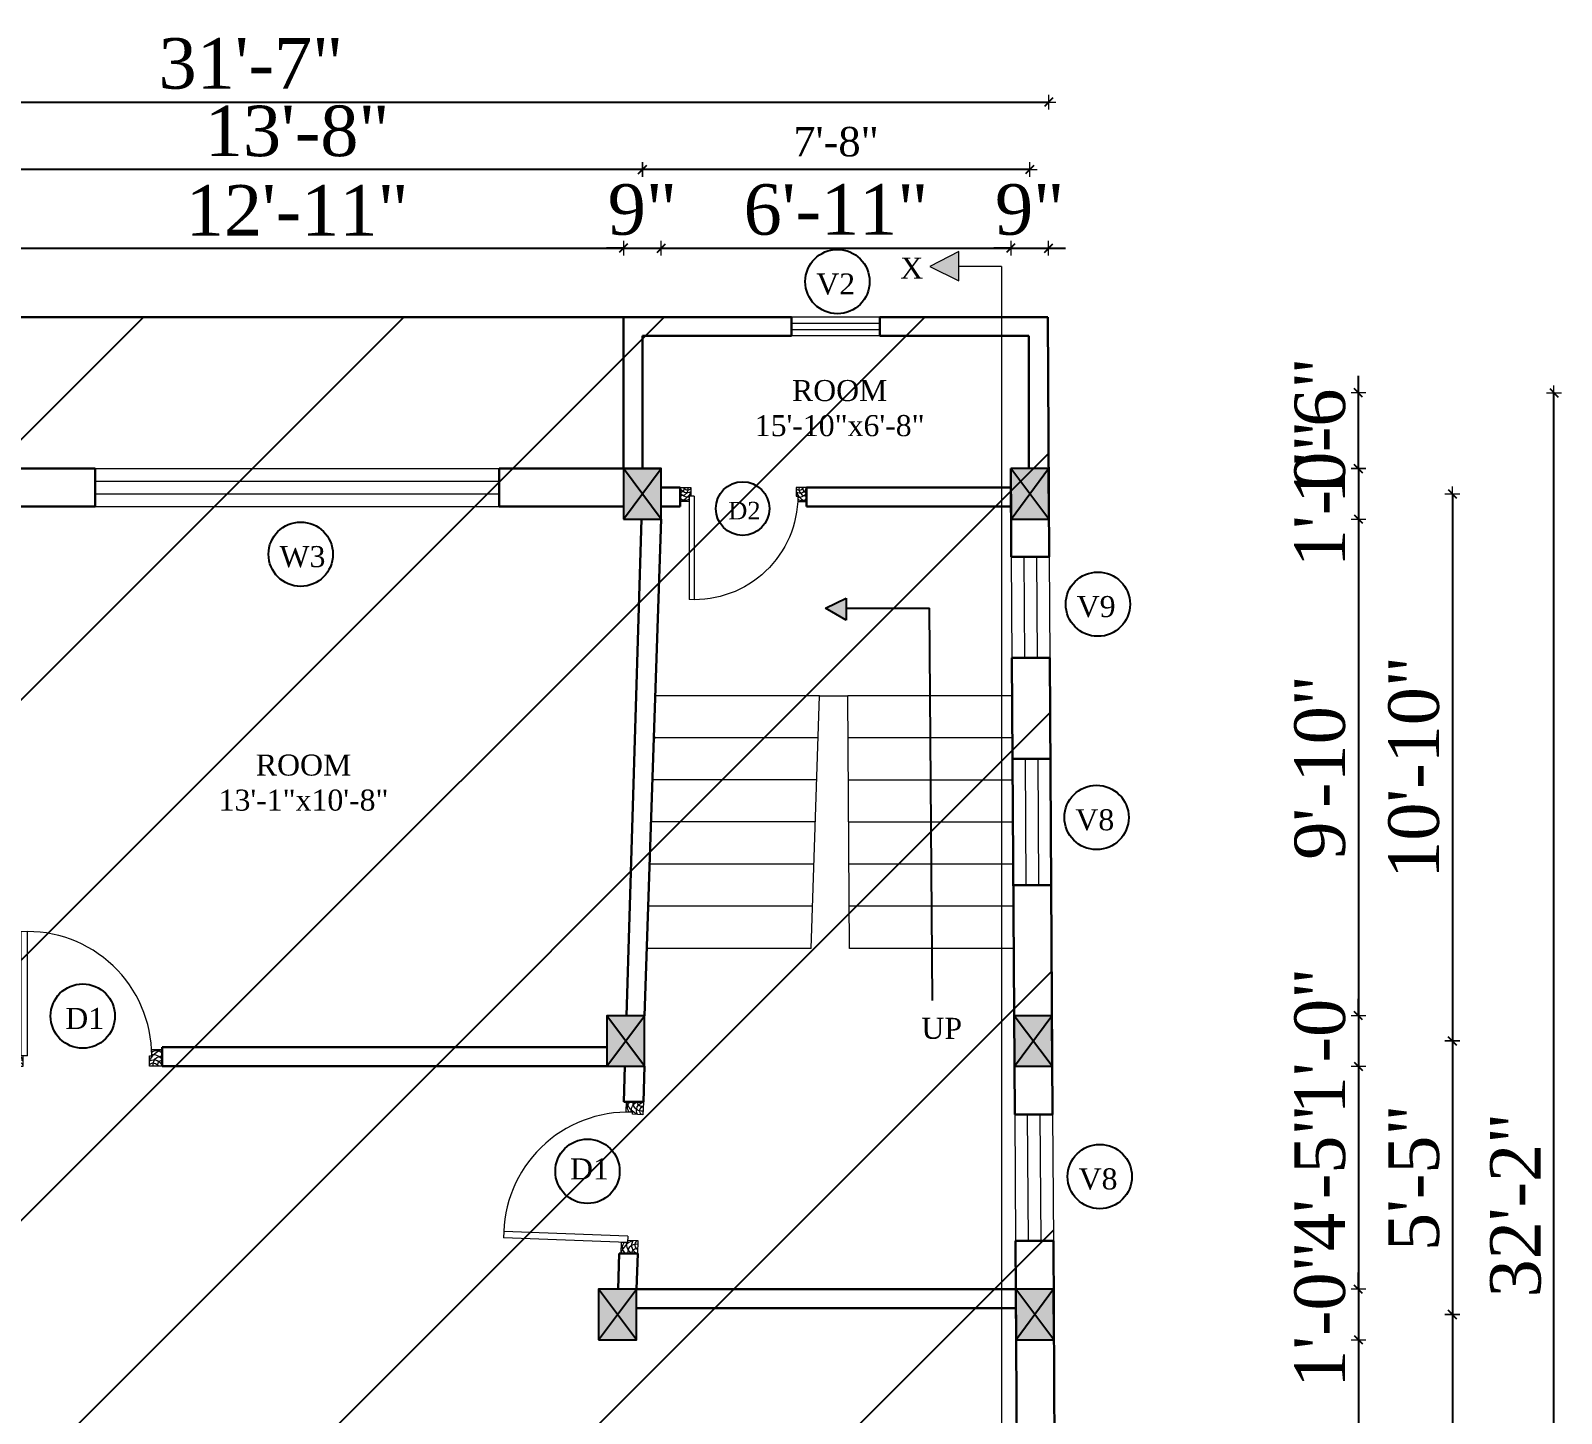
# Model space of a CAD drawing. Header units: inches. Extents: x 2 to 197762, y -33236 to 9.
# Drawn here: x 35454.8 to 35818.4, y -14624.1 to -14295.5 of the extents above; entities that cross this region are included whole.
import ezdxf

# ---------------------------------------------------------------- set-up
doc = ezdxf.new("R2010")
doc.units = ezdxf.units.IN
doc.header["$LTSCALE"] = 5
doc.header["$MEASUREMENT"] = 0
for name, color, linetype, lineweight in [('A-WALL', 7, 'Continuous', 9), ('Dimension', 7, 'Continuous', 18), ('DOOR', 62, 'Continuous', 0), ('Dw', 2, 'Continuous', 18), ('tefriş', 30, 'Continuous', 9)]:
    doc.layers.add(name, color=color, linetype=linetype, lineweight=lineweight)
doc.layers.add('dim line', color=7, linetype='Continuous', lineweight=15, true_color=0xfab2b2)
doc.layers.add('TEXT', color=6, linetype='Continuous')
doc.layers.add('WALL', color=7, linetype='Continuous')
doc.styles.add('ordinary', font='times.ttf')
doc.dimstyles.new('Copy of 96', dxfattribs={"dimtxt": 7, "dimasz": 4, "dimexe": 0.5, "dimexo": 0.5, "dimgap": 3, "dimtad": 1, "dimdec": 1, "dimzin": 11, "dimdsep": 46, "dimlunit": 4, "dimtxsty": 'ordinary', "dimblk": 'OBLIQUE', "dimcen": 0.09, "dimse1": 1, "dimse2": 1, "dimclrt": 6, "dimazin": 0, "dimtfac": 1, "dimtdec": 1, "dimtix": 1, "dimtmove": 2, "dimatfit": 3, "dimldrblk": 'leader', "dimfxl": 0.5, "dimfxlon": 1, "dimtolj": 1, "dimtzin": 0, "dimarcsym": 0})

# ---------------------------------------------------------------- blocks, each defined once
blk = doc.blocks.new('C1a')
at = {"color": 1, "ltscale": 5}
for p, q in [((18657.75, 4625.76), (18648.75, 4625.76)), ((18648.75, 4625.76), (18648.82, 4613.76)), ((18657.82, 4613.76), (18657.75, 4625.76)), ((18648.82, 4613.76), (18657.82, 4613.76))]:
    blk.add_line(p, q, dxfattribs=at)
blk = doc.blocks.new('A$C27B36B59')
at = {"layer": 'DOOR'}
for p, q in [((0, 4), (0, 0)), ((2.5, 4), (0, 4)), ((2.5, 2.5), (2.5, 4)), ((0, 0), (3, 0)), ((3, 2.5), (2.5, 2.5)), ((3, 0), (3, 2.5))]:
    blk.add_line(p, q, dxfattribs=at)
for centre, radius, start, end in [((-1.4, -0.54), 4.75, 22.1411, 72.838), ((1.34, 2.09), 1.64, 45.138, 144.8948), ((2.21, 0.3), 2.49, 83.3149, 152.658), ((0.13, 0.37), 2.05, 349.4875, 93.6805), ((1.96, -0.47), 2.01, 58.7447, 166.495), ((-0.06, 0.32), 1.13, 343.542, 86.947), ((2.08, -0.4), 1.17, 38.2816, 160.1519)]:
    blk.add_arc(centre, radius, start, end, dxfattribs=at)
blk = doc.blocks.new('D2')
at = {"layer": 'DOOR'}
for p, q in [((74473.95, 24047.59), (74473.95, 24018.09)), ((74473.95, 24047.59), (74475.45, 24047.59)), ((74475.45, 24047.59), (74475.45, 24018.13))]:
    blk.add_line(p, q, dxfattribs=at)
blk.add_arc((74473.95, 24047.59), 29.5, 180, 272.9146, dxfattribs=at)
at = {"layer": 'DOOR', "xscale": -1, "rotation": 180}
blk.add_blockref('A$C27B36B59', (74441.95, 24050.09), dxfattribs=at)
at = {"layer": 'DOOR', "rotation": 180}
blk.add_blockref('A$C27B36B59', (74477.95, 24050.09), dxfattribs=at)
blk = doc.blocks.new('x-x')
at = {"ltscale": 5}
for points in [[(11364.03, -701.52), (11364.03, -694.51), (11357.15, -698.09)], [(11364.03, -1135.52), (11364.03, -1128.51), (11357.15, -1132.09)]]:
    blk.add_hatch(color=256, dxfattribs=at).paths.add_polyline_path(points)
for p, q in [((11364.03, -694.51), (11357.15, -698.09)), ((11364.03, -701.52), (11364.03, -694.51)), ((11357.15, -698.09), (11364.03, -701.52)), ((11374.13, -698.09), (11364.03, -698.09)), ((11374.13, -698.09), (11374.13, -1132.09)), ((11364.03, -1128.51), (11357.15, -1132.09)), ((11364.03, -1135.52), (11364.03, -1128.51)), ((11357.15, -1132.09), (11364.03, -1135.52)), ((11374.13, -1132.09), (11364.03, -1132.09))]:
    blk.add_line(p, q, dxfattribs=at)
at = {"layer": 'A-WALL', "color": 1, "ltscale": 5}
blk.add_line((11374.13, -1120.09), (11374.13, -1132.09), dxfattribs=at)
at = {"layer": 'TEXT', "style": 'ordinary'}
for p in [(11350.08, -700.97), (11350.08, -1134.1)]:
    blk.add_text('X', height=5, dxfattribs=at).set_placement(p)
blk = doc.blocks.new('oblique')
at = {"color": 0, "lineweight": -2}
blk.add_line((0.25, 0.25), (-0.25, -0.25), dxfattribs=at)
at = {"layer": 'dim line', "lineweight": 9}
for p, q in [((-0.4375, 0), (0.4375, 0)), ((0, 0.4375), (0, -0.4375))]:
    blk.add_line(p, q, dxfattribs=at)
blk = doc.blocks.new('*D384')
at = {"layer": 'A-WALL', "color": 0, "lineweight": -2, "ltscale": 50, "transparency": 16777216}
blk.add_line((35440.63, -14347.22), (35595.63, -14347.22), dxfattribs=at)
at = {"layer": 'Defpoints', "color": 0, "ltscale": 50, "transparency": 16777216}
for p in [(35595.63, -14347.22), (35440.63, -14399.59), (35595.63, -14399.59)]:
    blk.add_point(p, dxfattribs=at)
at = {"layer": 'A-WALL', "color": 0, "lineweight": -2, "ltscale": 50, "transparency": 16777216, "xscale": 4, "yscale": 4, "zscale": 4, "rotation": 180}
blk.add_blockref('oblique', (35440.63, -14347.22), dxfattribs=at)
at = {"layer": 'A-WALL', "color": 0, "lineweight": -2, "ltscale": 50, "transparency": 16777216, "xscale": 4, "yscale": 4, "zscale": 4}
blk.add_blockref('oblique', (35595.63, -14347.22), dxfattribs=at)
at = {"layer": 'A-WALL', "color": 6, "ltscale": 50, "transparency": 16777216, "insert": (35518.13, -14338.22), "char_height": 12, "attachment_point": 5, "style": 'ordinary'}
blk.add_mtext('\\A1;12\'-11"', dxfattribs=at)
blk = doc.blocks.new('_OBLIQUE')
at = {"color": 0, "linetype": 'ByBlock'}
blk.add_line((-0.5, -0.5), (0.5, 0.5), dxfattribs=at)
blk = doc.blocks.new('leader')
at = {"layer": 'Dimension'}
for p, q in [((0, -4.328), (0, 4.328)), ((-4.424, 0), (4.424, 0))]:
    blk.add_line(p, q, dxfattribs=at)
blk = doc.blocks.new('*D385')
at = {"layer": 'A-WALL', "color": 0, "lineweight": -2, "ltscale": 50, "transparency": 16777216}
for p, q in [((35595.63, -14347.22), (35591.63, -14347.22)), ((35595.63, -14347.22), (35604.63, -14347.22)), ((35604.63, -14347.22), (35608.63, -14347.22))]:
    blk.add_line(p, q, dxfattribs=at)
at = {"layer": 'Defpoints', "color": 0, "ltscale": 50, "transparency": 16777216}
for p in [(35604.63, -14347.22), (35595.63, -14399.59), (35604.63, -14399.59)]:
    blk.add_point(p, dxfattribs=at)
at = {"layer": 'A-WALL', "color": 0, "lineweight": -2, "ltscale": 50, "transparency": 16777216, "xscale": 4, "yscale": 4, "zscale": 4}
blk.add_blockref('oblique', (35595.63, -14347.22), dxfattribs=at)
at = {"layer": 'A-WALL', "color": 0, "lineweight": -2, "ltscale": 50, "transparency": 16777216, "xscale": 4, "yscale": 4, "zscale": 4, "rotation": 180}
blk.add_blockref('oblique', (35604.63, -14347.22), dxfattribs=at)
at = {"layer": 'A-WALL', "color": 6, "ltscale": 50, "transparency": 16777216, "insert": (35600.13, -14338.1), "char_height": 12, "attachment_point": 5, "style": 'ordinary'}
blk.add_mtext('\\A1;9"', dxfattribs=at)
blk = doc.blocks.new('*D386')
at = {"layer": 'A-WALL', "color": 0, "lineweight": -2, "ltscale": 50, "transparency": 16777216}
blk.add_line((35604.63, -14347.22), (35687.63, -14347.22), dxfattribs=at)
at = {"layer": 'Defpoints', "color": 0, "ltscale": 50, "transparency": 16777216}
for p in [(35687.63, -14347.22), (35604.63, -14399.59), (35687.63, -14399.59)]:
    blk.add_point(p, dxfattribs=at)
at = {"layer": 'A-WALL', "color": 0, "lineweight": -2, "ltscale": 50, "transparency": 16777216, "xscale": 4, "yscale": 4, "zscale": 4, "rotation": 180}
blk.add_blockref('oblique', (35604.63, -14347.22), dxfattribs=at)
at = {"layer": 'A-WALL', "color": 0, "lineweight": -2, "ltscale": 50, "transparency": 16777216, "xscale": 4, "yscale": 4, "zscale": 4}
blk.add_blockref('oblique', (35687.63, -14347.22), dxfattribs=at)
at = {"layer": 'A-WALL', "color": 6, "ltscale": 50, "transparency": 16777216, "insert": (35646.13, -14338.11), "char_height": 12, "attachment_point": 5, "style": 'ordinary'}
blk.add_mtext('\\A1;6\'-11"', dxfattribs=at)
blk = doc.blocks.new('*D387')
at = {"layer": 'A-WALL', "color": 0, "lineweight": -2, "ltscale": 50, "transparency": 16777216}
for p, q in [((35687.63, -14347.22), (35683.63, -14347.22)), ((35687.63, -14347.22), (35696.63, -14347.22)), ((35696.63, -14347.22), (35700.63, -14347.22))]:
    blk.add_line(p, q, dxfattribs=at)
at = {"layer": 'Defpoints', "color": 0, "ltscale": 50, "transparency": 16777216}
for p in [(35696.63, -14347.22), (35687.63, -14399.59), (35696.63, -14399.59)]:
    blk.add_point(p, dxfattribs=at)
at = {"layer": 'A-WALL', "color": 0, "lineweight": -2, "ltscale": 50, "transparency": 16777216, "xscale": 4, "yscale": 4, "zscale": 4}
blk.add_blockref('oblique', (35687.63, -14347.22), dxfattribs=at)
at = {"layer": 'A-WALL', "color": 0, "lineweight": -2, "ltscale": 50, "transparency": 16777216, "xscale": 4, "yscale": 4, "zscale": 4, "rotation": 180}
blk.add_blockref('oblique', (35696.63, -14347.22), dxfattribs=at)
at = {"layer": 'A-WALL', "color": 6, "ltscale": 50, "transparency": 16777216, "insert": (35692.13, -14338.1), "char_height": 12, "attachment_point": 5, "style": 'ordinary'}
blk.add_mtext('\\A1;9"', dxfattribs=at)
blk = doc.blocks.new('*D388')
at = {"layer": 'A-WALL', "color": 0, "lineweight": -2, "ltscale": 50, "transparency": 16777216}
blk.add_line((35692.13, -14328.54), (35600.13, -14328.54), dxfattribs=at)
at = {"layer": 'Defpoints', "color": 0, "ltscale": 50, "transparency": 16777216}
for p in [(35600.13, -14328.54), (35600.13, -14399.59), (35692.13, -14399.59)]:
    blk.add_point(p, dxfattribs=at)
at = {"layer": 'A-WALL', "color": 0, "lineweight": -2, "ltscale": 50, "transparency": 16777216, "xscale": 4, "yscale": 4, "zscale": 4, "rotation": 180}
blk.add_blockref('oblique', (35600.13, -14328.54), dxfattribs=at)
at = {"layer": 'A-WALL', "color": 0, "lineweight": -2, "ltscale": 50, "transparency": 16777216, "xscale": 4, "yscale": 4, "zscale": 4}
blk.add_blockref('oblique', (35692.13, -14328.54), dxfattribs=at)
at = {"layer": 'A-WALL', "color": 6, "ltscale": 50, "transparency": 16777216, "insert": (35646.13, -14321.97), "char_height": 7, "attachment_point": 5, "style": 'ordinary'}
blk.add_mtext('\\A1;7\'-8"', dxfattribs=at)
blk = doc.blocks.new('*D389')
at = {"layer": 'A-WALL', "color": 0, "lineweight": -2, "ltscale": 50, "transparency": 16777216}
blk.add_line((35600.13, -14328.54), (35436.13, -14328.54), dxfattribs=at)
at = {"layer": 'Defpoints', "color": 0, "ltscale": 50, "transparency": 16777216}
for p in [(35436.13, -14328.54), (35436.13, -14399.59), (35600.13, -14399.59)]:
    blk.add_point(p, dxfattribs=at)
at = {"layer": 'A-WALL', "color": 0, "lineweight": -2, "ltscale": 50, "transparency": 16777216, "xscale": 4, "yscale": 4, "zscale": 4, "rotation": 180}
blk.add_blockref('oblique', (35436.13, -14328.54), dxfattribs=at)
at = {"layer": 'A-WALL', "color": 0, "lineweight": -2, "ltscale": 50, "transparency": 16777216, "xscale": 4, "yscale": 4, "zscale": 4}
blk.add_blockref('oblique', (35600.13, -14328.54), dxfattribs=at)
at = {"layer": 'A-WALL', "color": 6, "ltscale": 50, "transparency": 16777216, "insert": (35518.13, -14319.44), "char_height": 12, "attachment_point": 5, "style": 'ordinary'}
blk.add_mtext('\\A1;13\'-8"', dxfattribs=at)
blk = doc.blocks.new('*D391')
at = {"layer": 'A-WALL', "color": 0, "lineweight": -2, "ltscale": 50, "transparency": 16777216}
blk.add_line((35317.63, -14312.53), (35696.63, -14312.53), dxfattribs=at)
at = {"layer": 'Defpoints', "color": 0, "ltscale": 50, "transparency": 16777216}
for p in [(35696.63, -14312.53), (35317.63, -14399.59), (35696.63, -14399.59)]:
    blk.add_point(p, dxfattribs=at)
at = {"layer": 'A-WALL', "color": 0, "lineweight": -2, "ltscale": 50, "transparency": 16777216, "xscale": 4, "yscale": 4, "zscale": 4, "rotation": 180}
blk.add_blockref('oblique', (35317.63, -14312.53), dxfattribs=at)
at = {"layer": 'A-WALL', "color": 0, "lineweight": -2, "ltscale": 50, "transparency": 16777216, "xscale": 4, "yscale": 4, "zscale": 4}
blk.add_blockref('oblique', (35696.63, -14312.53), dxfattribs=at)
at = {"layer": 'A-WALL', "color": 6, "ltscale": 50, "transparency": 16777216, "insert": (35507.13, -14303.4), "char_height": 12, "attachment_point": 5, "style": 'ordinary'}
blk.add_mtext('\\A1;31\'-7"', dxfattribs=at)
blk = doc.blocks.new('*D401')
at = {"layer": 'A-WALL', "color": 0, "lineweight": -2, "ltscale": 50, "transparency": 16777216}
for p, q in [((35770.23, -14399.59), (35770.23, -14395.59)), ((35770.23, -14399.59), (35770.23, -14411.59)), ((35770.23, -14411.59), (35770.23, -14415.59))]:
    blk.add_line(p, q, dxfattribs=at)
at = {"layer": 'Defpoints', "color": 0, "ltscale": 50, "transparency": 16777216}
for p in [(35696.63, -14399.59), (35696.7, -14411.59), (35770.23, -14411.59)]:
    blk.add_point(p, dxfattribs=at)
at = {"layer": 'A-WALL', "color": 0, "lineweight": -2, "ltscale": 50, "transparency": 16777216, "xscale": 4, "yscale": 4, "zscale": 4}
for p, rotation in [((35770.23, -14399.59), 270), ((35770.23, -14411.59), 90)]:
    blk.add_blockref('oblique', p, dxfattribs=dict(at, rotation=rotation))
at = {"layer": 'A-WALL', "color": 6, "ltscale": 50, "transparency": 16777216, "insert": (35761.13, -14405.59), "char_height": 12, "attachment_point": 5, "rotation": 90, "style": 'ordinary'}
blk.add_mtext('\\A1;1\'-0"', dxfattribs=at)
blk = doc.blocks.new('*D402')
at = {"layer": 'A-WALL', "color": 0, "lineweight": -2, "ltscale": 50, "transparency": 16777216}
blk.add_line((35770.23, -14411.59), (35770.23, -14529.59), dxfattribs=at)
at = {"layer": 'Defpoints', "color": 0, "ltscale": 50, "transparency": 16777216}
for p in [(35696.7, -14411.59), (35697.43, -14529.59), (35770.23, -14529.59)]:
    blk.add_point(p, dxfattribs=at)
at = {"layer": 'A-WALL', "color": 0, "lineweight": -2, "ltscale": 50, "transparency": 16777216, "xscale": 4, "yscale": 4, "zscale": 4}
for p, rotation in [((35770.23, -14411.59), 90), ((35770.23, -14529.59), 270)]:
    blk.add_blockref('oblique', p, dxfattribs=dict(at, rotation=rotation))
at = {"layer": 'A-WALL', "color": 6, "ltscale": 50, "transparency": 16777216, "insert": (35761.11, -14470.59), "char_height": 12, "attachment_point": 5, "rotation": 90, "style": 'ordinary'}
blk.add_mtext('\\A1;9\'-10"', dxfattribs=at)
blk = doc.blocks.new('*D403')
at = {"layer": 'A-WALL', "color": 0, "lineweight": -2, "ltscale": 50, "transparency": 16777216}
for p, q in [((35770.23, -14529.59), (35770.23, -14525.59)), ((35770.23, -14529.59), (35770.23, -14541.59)), ((35770.23, -14541.59), (35770.23, -14545.59))]:
    blk.add_line(p, q, dxfattribs=at)
at = {"layer": 'Defpoints', "color": 0, "ltscale": 50, "transparency": 16777216}
for p in [(35697.43, -14529.59), (35697.5, -14541.59), (35770.23, -14541.59)]:
    blk.add_point(p, dxfattribs=at)
at = {"layer": 'A-WALL', "color": 0, "lineweight": -2, "ltscale": 50, "transparency": 16777216, "xscale": 4, "yscale": 4, "zscale": 4}
for p, rotation in [((35770.23, -14529.59), 270), ((35770.23, -14541.59), 90)]:
    blk.add_blockref('oblique', p, dxfattribs=dict(at, rotation=rotation))
at = {"layer": 'A-WALL', "color": 6, "ltscale": 50, "transparency": 16777216, "insert": (35761.13, -14535.59), "char_height": 12, "attachment_point": 5, "rotation": 90, "style": 'ordinary'}
blk.add_mtext('\\A1;1\'-0"', dxfattribs=at)
blk = doc.blocks.new('*D404')
at = {"layer": 'A-WALL', "color": 0, "lineweight": -2, "ltscale": 50, "transparency": 16777216}
blk.add_line((35770.23, -14541.59), (35770.23, -14594.59), dxfattribs=at)
at = {"layer": 'Defpoints', "color": 0, "ltscale": 50, "transparency": 16777216}
for p in [(35697.5, -14541.59), (35697.83, -14594.59), (35770.23, -14594.59)]:
    blk.add_point(p, dxfattribs=at)
at = {"layer": 'A-WALL', "color": 0, "lineweight": -2, "ltscale": 50, "transparency": 16777216, "xscale": 4, "yscale": 4, "zscale": 4}
for p, rotation in [((35770.23, -14541.59), 90), ((35770.23, -14594.59), 270)]:
    blk.add_blockref('oblique', p, dxfattribs=dict(at, rotation=rotation))
at = {"layer": 'A-WALL', "color": 6, "ltscale": 50, "transparency": 16777216, "insert": (35761.13, -14568.09), "char_height": 12, "attachment_point": 5, "rotation": 90, "style": 'ordinary'}
blk.add_mtext('\\A1;4\'-5"', dxfattribs=at)
blk = doc.blocks.new('*D405')
at = {"layer": 'A-WALL', "color": 0, "lineweight": -2, "ltscale": 50, "transparency": 16777216}
for p, q in [((35770.23, -14594.59), (35770.23, -14590.59)), ((35770.23, -14594.59), (35770.23, -14606.59)), ((35770.23, -14606.59), (35770.23, -14610.59))]:
    blk.add_line(p, q, dxfattribs=at)
at = {"layer": 'Defpoints', "color": 0, "ltscale": 50, "transparency": 16777216}
for p in [(35697.83, -14594.59), (35697.9, -14606.59), (35770.23, -14606.59)]:
    blk.add_point(p, dxfattribs=at)
at = {"layer": 'A-WALL', "color": 0, "lineweight": -2, "ltscale": 50, "transparency": 16777216, "xscale": 4, "yscale": 4, "zscale": 4}
for p, rotation in [((35770.23, -14594.59), 270), ((35770.23, -14606.59), 90)]:
    blk.add_blockref('oblique', p, dxfattribs=dict(at, rotation=rotation))
at = {"layer": 'A-WALL', "color": 6, "ltscale": 50, "transparency": 16777216, "insert": (35761.13, -14600.59), "char_height": 12, "attachment_point": 5, "rotation": 90, "style": 'ordinary'}
blk.add_mtext('\\A1;1\'-0"', dxfattribs=at)
blk = doc.blocks.new('*D406')
at = {"layer": 'A-WALL', "color": 0, "lineweight": -2, "ltscale": 50, "transparency": 16777216}
blk.add_line((35770.23, -14606.59), (35770.23, -14725.59), dxfattribs=at)
at = {"layer": 'Defpoints', "color": 0, "ltscale": 50, "transparency": 16777216}
for p in [(35697.9, -14606.59), (35698.64, -14725.59), (35770.23, -14725.59)]:
    blk.add_point(p, dxfattribs=at)
at = {"layer": 'A-WALL', "color": 0, "lineweight": -2, "ltscale": 50, "transparency": 16777216, "xscale": 4, "yscale": 4, "zscale": 4}
for p, rotation in [((35770.23, -14606.59), 90), ((35770.23, -14725.59), 270)]:
    blk.add_blockref('oblique', p, dxfattribs=dict(at, rotation=rotation))
at = {"layer": 'A-WALL', "color": 6, "ltscale": 50, "transparency": 16777216, "insert": (35761.11, -14666.09), "char_height": 12, "attachment_point": 5, "rotation": 90, "style": 'ordinary'}
blk.add_mtext('\\A1;9\'-11"', dxfattribs=at)
blk = doc.blocks.new('*D408')
at = {"layer": 'A-WALL', "color": 0, "lineweight": -2, "ltscale": 50, "transparency": 16777216}
blk.add_line((35792.54, -14405.59), (35792.54, -14535.59), dxfattribs=at)
at = {"layer": 'Defpoints', "color": 0, "ltscale": 50, "transparency": 16777216}
for p in [(35696.67, -14405.59), (35697.47, -14535.59), (35792.54, -14535.59)]:
    blk.add_point(p, dxfattribs=at)
at = {"layer": 'A-WALL', "color": 0, "lineweight": -2, "ltscale": 50, "transparency": 16777216, "xscale": 4, "yscale": 4, "zscale": 4}
for p, rotation in [((35792.54, -14405.59), 90), ((35792.54, -14535.59), 270)]:
    blk.add_blockref('oblique', p, dxfattribs=dict(at, rotation=rotation))
at = {"layer": 'A-WALL', "color": 6, "ltscale": 50, "transparency": 16777216, "insert": (35783.44, -14470.59), "char_height": 12, "attachment_point": 5, "rotation": 90, "style": 'ordinary'}
blk.add_mtext('\\A1;10\'-10"', dxfattribs=at)
blk = doc.blocks.new('*D409')
at = {"layer": 'A-WALL', "color": 0, "lineweight": -2, "ltscale": 50, "transparency": 16777216}
blk.add_line((35792.54, -14535.59), (35792.54, -14600.59), dxfattribs=at)
at = {"layer": 'Defpoints', "color": 0, "ltscale": 50, "transparency": 16777216}
for p in [(35697.47, -14535.59), (35697.87, -14600.59), (35792.54, -14600.59)]:
    blk.add_point(p, dxfattribs=at)
at = {"layer": 'A-WALL', "color": 0, "lineweight": -2, "ltscale": 50, "transparency": 16777216, "xscale": 4, "yscale": 4, "zscale": 4}
for p, rotation in [((35792.54, -14535.59), 90), ((35792.54, -14600.59), 270)]:
    blk.add_blockref('oblique', p, dxfattribs=dict(at, rotation=rotation))
at = {"layer": 'A-WALL', "color": 6, "ltscale": 50, "transparency": 16777216, "insert": (35783.44, -14568.09), "char_height": 12, "attachment_point": 5, "rotation": 90, "style": 'ordinary'}
blk.add_mtext('\\A1;5\'-5"', dxfattribs=at)
blk = doc.blocks.new('*D410')
at = {"layer": 'A-WALL', "color": 0, "lineweight": -2, "ltscale": 50, "transparency": 16777216}
blk.add_line((35792.54, -14600.59), (35792.54, -14731.59), dxfattribs=at)
at = {"layer": 'Defpoints', "color": 0, "ltscale": 50, "transparency": 16777216}
for p in [(35697.87, -14600.59), (35698.67, -14731.59), (35792.54, -14731.59)]:
    blk.add_point(p, dxfattribs=at)
at = {"layer": 'A-WALL', "color": 0, "lineweight": -2, "ltscale": 50, "transparency": 16777216, "xscale": 4, "yscale": 4, "zscale": 4}
for p, rotation in [((35792.54, -14600.59), 90), ((35792.54, -14731.59), 270)]:
    blk.add_blockref('oblique', p, dxfattribs=dict(at, rotation=rotation))
at = {"layer": 'A-WALL', "color": 6, "ltscale": 50, "transparency": 16777216, "insert": (35783.44, -14666.09), "char_height": 12, "attachment_point": 5, "rotation": 90, "style": 'ordinary'}
blk.add_mtext('\\A1;10\'-11"', dxfattribs=at)
blk = doc.blocks.new('*D411')
at = {"layer": 'A-WALL', "color": 0, "lineweight": -2, "ltscale": 50, "transparency": 16777216}
blk.add_line((35816.69, -14767.59), (35816.69, -14381.59), dxfattribs=at)
at = {"layer": 'Defpoints', "color": 0, "ltscale": 50, "transparency": 16777216}
for p in [(35696.52, -14381.59), (35816.69, -14381.59), (35698.89, -14767.59)]:
    blk.add_point(p, dxfattribs=at)
at = {"layer": 'A-WALL', "color": 0, "lineweight": -2, "ltscale": 50, "transparency": 16777216, "xscale": 4, "yscale": 4, "zscale": 4}
for p, rotation in [((35816.69, -14381.59), 90), ((35816.69, -14767.59), 270)]:
    blk.add_blockref('oblique', p, dxfattribs=dict(at, rotation=rotation))
at = {"layer": 'A-WALL', "color": 6, "ltscale": 50, "transparency": 16777216, "insert": (35807.59, -14574.59), "char_height": 12, "attachment_point": 5, "rotation": 90, "style": 'ordinary'}
blk.add_mtext('\\A1;32\'-2"', dxfattribs=at)
blk = doc.blocks.new('*D413')
at = {"layer": 'A-WALL', "color": 0, "lineweight": -2, "ltscale": 50, "transparency": 16777216}
for p, q in [((35770.23, -14381.59), (35770.23, -14377.59)), ((35770.23, -14399.59), (35770.23, -14381.59)), ((35770.23, -14399.59), (35770.23, -14403.59))]:
    blk.add_line(p, q, dxfattribs=at)
at = {"layer": 'Defpoints', "color": 0, "ltscale": 50, "transparency": 16777216}
for p in [(35696.63, -14381.59), (35770.23, -14381.59), (35696.63, -14399.59)]:
    blk.add_point(p, dxfattribs=at)
at = {"layer": 'A-WALL', "color": 0, "lineweight": -2, "ltscale": 50, "transparency": 16777216, "xscale": 4, "yscale": 4, "zscale": 4}
for p, rotation in [((35770.23, -14381.59), 270), ((35770.23, -14399.59), 90)]:
    blk.add_blockref('oblique', p, dxfattribs=dict(at, rotation=rotation))
at = {"layer": 'A-WALL', "color": 6, "ltscale": 50, "transparency": 16777216, "insert": (35761.13, -14390.59), "char_height": 12, "attachment_point": 5, "rotation": 90, "style": 'ordinary'}
blk.add_mtext('\\A1;1\'-6"', dxfattribs=at)

msp = doc.modelspace()

# ---------------------------------------------------------------- hatches: boundary and pattern name
at = {"layer": 'A-WALL', "ltscale": 5}
h = msp.add_hatch(dxfattribs=at)
h.set_pattern_fill('ANSI31', color=256)
h.set_pattern_definition([(45, (28671.21754, -11460.08705), (-0.0883883476, 0.0883883476), [])])
h.paths.add_polyline_path([(35105.27, -14773.59), (35338.07, -14363.59), (35696.52, -14363.59), (35698.12, -14641.59), (35746.71, -14641.59), (35746.71, -14731.59), (35698.71, -14731.59), (35698.93, -14773.59)], flags=16)
h.paths.add_polyline_path([(35105.27, -14773.59), (35338.07, -14363.59), (35696.52, -14363.59), (35698.12, -14641.59), (35746.71, -14641.59), (35746.71, -14731.59), (35698.71, -14731.59), (35698.93, -14773.59)])
at = {"layer": 'WALL', "linetype": 'ByBlock', "ltscale": 5, "true_color": 0xf8991e}
h = msp.add_hatch(dxfattribs=at)
h.set_pattern_fill('ANSI31', color=30, scale=350)
h.set_pattern_definition([(45, (28671.218, -11460.087), (-30.93592, 30.93592), [])])
h.paths.add_polyline_path([(35105.27, -14773.59), (35338.07, -14363.59), (35696.52, -14363.59), (35698.12, -14641.59), (35746.71, -14641.59), (35746.71, -14731.59), (35698.71, -14731.59), (35698.93, -14773.59)])
h = msp.add_hatch(color=30, dxfattribs=at)
h.dxf.hatch_style = 1
h.paths.add_polyline_path([(35600.13, -14405.59), (35595.63, -14411.59), (35604.63, -14411.59)])
h.paths.add_polyline_path([(35604.63, -14411.59), (35604.63, -14399.59), (35600.13, -14405.59)])
h.paths.add_polyline_path([(35600.13, -14405.59), (35604.63, -14399.59), (35595.63, -14399.59)])
h.paths.add_polyline_path([(35595.63, -14399.59), (35595.63, -14411.59), (35600.13, -14405.59)])
h = msp.add_hatch(color=30, dxfattribs=at)
h.dxf.hatch_style = 1
h.paths.add_polyline_path([(35696.7, -14411.59), (35692.17, -14405.59), (35687.7, -14411.59)])
h.paths.add_polyline_path([(35696.7, -14411.59), (35696.63, -14399.59), (35692.17, -14405.59)])
h.paths.add_polyline_path([(35696.63, -14399.59), (35687.63, -14399.59), (35692.17, -14405.59)])
h.paths.add_polyline_path([(35692.17, -14405.59), (35687.63, -14399.59), (35687.7, -14411.59)])
at = {"layer": 'WALL', "linetype": 'ByBlock', "ltscale": 5}
msp.add_hatch(color=2, dxfattribs=at).paths.add_polyline_path([(35643.66, -14432.76), (35648.52, -14430.35), (35648.52, -14435.6)])
at = {"layer": 'WALL', "linetype": 'ByBlock', "ltscale": 5, "true_color": 0xf8991e}
h = msp.add_hatch(color=30, dxfattribs=at)
h.dxf.hatch_style = 1
h.paths.add_polyline_path([(35596.17, -14535.59), (35591.67, -14541.59), (35600.67, -14541.59)])
h.paths.add_polyline_path([(35600.67, -14541.59), (35600.67, -14529.59), (35596.17, -14535.59)])
h.paths.add_polyline_path([(35596.17, -14535.59), (35600.67, -14529.59), (35591.67, -14529.59)])
h.paths.add_polyline_path([(35591.67, -14529.59), (35591.67, -14541.59), (35596.17, -14535.59)])
h = msp.add_hatch(color=30, dxfattribs=at)
h.dxf.hatch_style = 1
h.paths.add_polyline_path([(35697.5, -14541.59), (35692.97, -14535.59), (35688.5, -14541.59)])
h.paths.add_polyline_path([(35697.5, -14541.59), (35697.43, -14529.59), (35692.97, -14535.59)])
h.paths.add_polyline_path([(35697.43, -14529.59), (35688.43, -14529.59), (35692.97, -14535.59)])
h.paths.add_polyline_path([(35692.97, -14535.59), (35688.43, -14529.59), (35688.5, -14541.59)])
h = msp.add_hatch(color=30, dxfattribs=at)
h.dxf.hatch_style = 1
h.paths.add_polyline_path([(35594.2, -14600.59), (35589.7, -14606.59), (35598.7, -14606.59)])
h.paths.add_polyline_path([(35598.7, -14606.59), (35598.7, -14594.59), (35594.2, -14600.59)])
h.paths.add_polyline_path([(35594.2, -14600.59), (35598.7, -14594.59), (35589.7, -14594.59)])
h.paths.add_polyline_path([(35589.7, -14594.59), (35589.7, -14606.59), (35594.2, -14600.59)])
h = msp.add_hatch(color=30, dxfattribs=at)
h.dxf.hatch_style = 1
h.paths.add_polyline_path([(35697.9, -14606.59), (35693.37, -14600.59), (35688.9, -14606.59)])
h.paths.add_polyline_path([(35697.9, -14606.59), (35697.83, -14594.59), (35693.37, -14600.59)])
h.paths.add_polyline_path([(35697.83, -14594.59), (35688.83, -14594.59), (35693.37, -14600.59)])
h.paths.add_polyline_path([(35693.37, -14600.59), (35688.83, -14594.59), (35688.9, -14606.59)])

# ---------------------------------------------------------------- linework, layer by layer
at = {"color": 1, "ltscale": 5}
for p, q in [((35595.63, -14411.59), (35604.63, -14399.59)), ((35604.63, -14411.59), (35595.63, -14399.59)), ((35696.7, -14411.59), (35687.63, -14399.59)), ((35687.7, -14411.59), (35696.63, -14399.59)), ((35603.22, -14463.59), (35602.89, -14463.58)), ((35591.67, -14541.59), (35600.67, -14529.59)), ((35600.67, -14541.59), (35591.67, -14529.59)), ((35697.5, -14541.59), (35688.43, -14529.59)), ((35688.5, -14541.59), (35697.43, -14529.59)), ((35589.7, -14606.59), (35598.7, -14594.59)), ((35598.7, -14606.59), (35589.7, -14594.59)), ((35697.9, -14606.59), (35688.83, -14594.59)), ((35697.83, -14594.59), (35688.9, -14606.59))]:
    msp.add_line(p, q, dxfattribs=at)
at = {"layer": 'A-WALL', "lineweight": 30}
for p, q in [((35635.52, -14363.59), (35338.07, -14363.59)), ((35595.63, -14399.59), (35595.63, -14363.59)), ((35635.52, -14368.09), (35635.52, -14363.59)), ((35696.41, -14363.59), (35656.52, -14363.59)), ((35656.52, -14368.09), (35656.52, -14363.59)), ((35696.76, -14420.59), (35696.41, -14363.59)), ((35635.52, -14368.09), (35600.13, -14368.09)), ((35600.13, -14399.59), (35600.13, -14368.09)), ((35691.91, -14368.09), (35656.52, -14368.09)), ((35691.91, -14368.09), (35691.91, -14399.59)), ((35470.13, -14399.59), (35413.25, -14399.59)), ((35470.13, -14408.59), (35470.13, -14399.59)), ((35604.63, -14399.59), (35566.13, -14399.59)), ((35566.13, -14408.59), (35566.13, -14399.59)), ((35687.76, -14420.59), (35687.63, -14399.59)), ((35609.13, -14404.09), (35604.63, -14404.09)), ((35609.13, -14404.09), (35609.13, -14408.59)), ((35687.69, -14404.09), (35639.13, -14404.09)), ((35639.13, -14404.09), (35639.13, -14408.59)), ((35470.13, -14408.59), (35440.63, -14408.59)), ((35595.63, -14408.59), (35566.13, -14408.59)), ((35609.13, -14408.59), (35604.63, -14408.59)), ((35687.69, -14408.59), (35639.13, -14408.59)), ((35599.95, -14411.59), (35596.36, -14529.59)), ((35604.63, -14411.59), (35600.67, -14529.59)), ((35687.76, -14420.59), (35696.76, -14420.59)), ((35688.57, -14553.09), (35687.91, -14444.59)), ((35687.91, -14444.59), (35696.91, -14444.59)), ((35697.57, -14553.09), (35696.91, -14444.59)), ((35688.05, -14468.59), (35697.06, -14468.59)), ((35688.24, -14498.59), (35697.24, -14498.59)), ((35486.06, -14537.09), (35591.67, -14537.09)), ((35486.06, -14541.59), (35486.06, -14537.09)), ((35486.06, -14541.59), (35591.67, -14541.59)), ((35595.99, -14541.59), (35595.73, -14550.09)), ((35600.67, -14541.59), (35600.36, -14550.09)), ((35595.73, -14550.09), (35600.36, -14550.09)), ((35688.57, -14553.09), (35697.57, -14553.09)), ((35689.71, -14737.59), (35688.76, -14583.09)), ((35688.76, -14583.09), (35697.76, -14583.09)), ((35698.93, -14773.59), (35697.76, -14583.09)), ((35594.64, -14586.09), (35594.38, -14594.59)), ((35594.64, -14586.09), (35599.01, -14586.09)), ((35599.01, -14586.09), (35598.7, -14594.59)), ((35598.7, -14594.59), (35688.83, -14594.59)), ((35598.7, -14599.09), (35688.83, -14599.09))]:
    msp.add_line(p, q, dxfattribs=at)
at = {"layer": 'Dw', "color": 3}
for p, q in [((35656.52, -14363.59), (35635.52, -14363.59)), ((35656.52, -14365.09), (35635.52, -14365.09)), ((35656.52, -14366.59), (35635.52, -14366.59)), ((35656.52, -14368.09), (35635.52, -14368.09)), ((35470.13, -14399.59), (35566.13, -14399.59)), ((35470.13, -14402.59), (35566.13, -14402.59)), ((35470.13, -14405.59), (35566.13, -14405.59)), ((35470.13, -14408.59), (35566.13, -14408.59)), ((35687.76, -14420.62), (35687.91, -14444.62)), ((35690.76, -14420.6), (35690.91, -14444.6)), ((35693.76, -14420.58), (35693.91, -14444.58)), ((35696.76, -14420.56), (35696.91, -14444.56)), ((35688.05, -14468.59), (35688.24, -14498.59)), ((35691.06, -14468.6), (35691.24, -14498.6)), ((35694.06, -14468.58), (35694.24, -14498.58)), ((35697.05, -14468.56), (35697.24, -14498.56)), ((35688.57, -14553.12), (35688.76, -14583.12)), ((35691.57, -14553.1), (35691.76, -14583.1)), ((35694.57, -14553.08), (35694.76, -14583.08)), ((35697.57, -14553.06), (35697.76, -14583.06))]:
    msp.add_line(p, q, dxfattribs=at)
at = {"layer": 'tefriş', "ltscale": 5}
for p, q in [((35642.22, -14453.59), (35603.22, -14453.59)), ((35640.21, -14513.59), (35642.22, -14453.59)), ((35642.22, -14453.59), (35648.96, -14453.59)), ((35687.96, -14453.59), (35648.96, -14453.59)), ((35649.33, -14513.59), (35648.96, -14453.59)), ((35641.89, -14463.58), (35602.89, -14463.58)), ((35688.02, -14463.59), (35649.02, -14463.59)), ((35641.55, -14473.57), (35602.55, -14473.57)), ((35688.09, -14473.59), (35649.09, -14473.59)), ((35641.22, -14483.56), (35602.22, -14483.56)), ((35688.15, -14483.59), (35649.15, -14483.59)), ((35640.88, -14493.59), (35601.88, -14493.59)), ((35688.21, -14493.59), (35649.21, -14493.59)), ((35640.55, -14503.53), (35601.55, -14503.53)), ((35688.27, -14503.59), (35649.27, -14503.59)), ((35640.21, -14513.59), (35601.21, -14513.59)), ((35688.33, -14513.59), (35649.33, -14513.59))]:
    msp.add_line(p, q, dxfattribs=at)
at = {"layer": 'TEXT'}
for centre, radius in [((35646.47, -14355.17), 7.64), ((35623.94, -14409.1), 6.37), ((35518.96, -14419.94), 7.64), ((35708.34, -14431.81), 7.64), ((35708.02, -14482.48), 7.64), ((35467.18, -14529.67), 7.64), ((35587.09, -14566.56), 7.64), ((35708.79, -14567.8), 7.64)]:
    msp.add_circle(centre, radius, dxfattribs=at)
at = {"layer": 'WALL', "color": 2, "linetype": 'ByBlock', "ltscale": 5}
for p, q in [((35643.66, -14432.76), (35648.52, -14430.35)), ((35648.52, -14435.6), (35643.66, -14432.76)), ((35648.52, -14430.35), (35648.52, -14435.6)), ((35648.52, -14432.76), (35668.33, -14432.76)), ((35669.03, -14525.94), (35668.33, -14432.76))]:
    msp.add_line(p, q, dxfattribs=at)
for points in [[(35595.63, -14411.59), (35604.63, -14411.59), (35604.63, -14399.59), (35595.63, -14399.59)], [(35687.63, -14399.59), (35687.7, -14411.59), (35696.7, -14411.59), (35696.63, -14399.59)], [(35591.67, -14541.59), (35600.67, -14541.59), (35600.67, -14529.59), (35591.67, -14529.59)], [(35688.43, -14529.59), (35688.5, -14541.59), (35697.5, -14541.59), (35697.43, -14529.59)], [(35589.7, -14606.59), (35598.7, -14606.59), (35598.7, -14594.59), (35589.7, -14594.59)], [(35688.83, -14594.59), (35688.9, -14606.59), (35697.9, -14606.59), (35697.83, -14594.59)]]:
    msp.add_lwpolyline(points, close=True, dxfattribs=at)

# ---------------------------------------------------------------- block references
at = {"layer": 'A-WALL', "color": 1}
msp.add_blockref('x-x', (24311.29, -13653.5), dxfattribs=at)
at = {"layer": 'WALL', "color": 2, "linetype": 'ByBlock', "ltscale": 5}
for p in [(17038.89, -19025.35), (17039.68, -19155.35), (17040.08, -19220.35)]:
    msp.add_blockref('C1a', p, dxfattribs=at)
at = {"layer": 'WALL', "color": 2, "linetype": 'ByBlock', "xscale": -0.8332999999984168, "yscale": 0.8333000000002357, "zscale": 0.8333}
msp.add_blockref('D2', (97671.61, -34445.03), dxfattribs=at)
at = {"layer": 'WALL', "color": 2, "linetype": 'ByBlock'}
for p, rotation in [((109928.01, 9508.5), 180), ((14343.51, 60737.05), 267.8625062016939)]:
    msp.add_blockref('D2', p, dxfattribs=dict(at, rotation=rotation))

# ---------------------------------------------------------------- texts
at = {"layer": 'TEXT', "style": 'ordinary'}
for s, height, rotation, p in [('V2', 5, 0.0004, (35641.43, -14358.23)), ('D2', 4.167, 359.9996, (35620.52, -14411.66)), ('W3', 5, 0.0004, (35513.93, -14423)), ('V9', 5, 0.0004, (35703.31, -14434.87)), ('V8', 5, 0.0004, (35702.99, -14485.54)), ('D1', 5, 0.0004, (35463.03, -14532.74)), ('UP', 5, 359.9996, (35666.42, -14535.09)), ('D1', 5, 359.9996, (35582.94, -14568.49)), ('V8', 5, 0.0004, (35703.76, -14570.87))]:
    msp.add_text(s, height=height, rotation=rotation, dxfattribs=at).set_placement(p)
at = {"layer": 'TEXT', "char_height": 5, "attachment_point": 8, "rotation": 359.9996, "style": 'ordinary'}
for s, insert in [('ROOM\\P15\'-10"x6\'-8"', (35647, -14391.96)), ('ROOM\\P13\'-1"x10\'-8"', (35519.64, -14480.94))]:
    msp.add_mtext_dynamic_manual_height_columns(s, width=101.5687, gutter_width=1720.72, heights=[0], dxfattribs=dict(at, insert=insert))

# ---------------------------------------------------------------- dimensions: what is measured, and where the dimension line sits
at = {"layer": 'A-WALL', "ltscale": 50}
for base, p1, p2, picture, middle in [((35696.63, -14312.53), (35317.63, -14399.59), (35696.63, -14399.59), '*D391', (35507.13, -14303.4)), ((35436.13, -14328.54), (35600.13, -14399.59), (35436.13, -14399.59), '*D389', (35518.13, -14319.44))]:
    dim = msp.add_linear_dim(base=base, p1=p1, p2=p2, dimstyle='Copy of 96', override={"dimtxt": 12, "dimdec": 0, "dimblk": 'oblique', "dimtdec": 0, "dimarcsym": 1}, dxfattribs=at)
    dim.commit()
    dim.dimension.update_dxf_attribs({"geometry": picture, "text_midpoint": middle})
dim = msp.add_aligned_dim(p1=(35692.13, -14399.59), p2=(35600.13, -14399.59), distance=-71.05, dimstyle='Copy of 96', override={"dimdec": 0, "dimblk": 'oblique', "dimtdec": 0, "dimarcsym": 1}, dxfattribs=at)
dim.commit()
dim.dimension.update_dxf_attribs({"geometry": '*D388', "text_midpoint": (35646.13, -14321.97)})
for base, p1, p2, angle, picture, middle in [((35595.63, -14347.22), (35440.63, -14399.59), (35595.63, -14399.59), 180, '*D384', (35518.13, -14338.22)), ((35604.63, -14347.22), (35595.63, -14399.59), (35604.63, -14399.59), 180, '*D385', (35600.13, -14338.1)), ((35687.63, -14347.22), (35604.63, -14399.59), (35687.63, -14399.59), 180, '*D386', (35646.13, -14338.11)), ((35696.63, -14347.22), (35687.63, -14399.59), (35696.63, -14399.59), 180, '*D387', (35692.13, -14338.1)), ((35770.23, -14381.59), (35696.63, -14399.59), (35696.63, -14381.59), 90, '*D413', (35761.13, -14390.59)), ((35816.69, -14381.59), (35698.89, -14767.59), (35696.52, -14381.59), 90, '*D411', (35807.59, -14574.59)), ((35770.23, -14411.59), (35696.63, -14399.59), (35696.7, -14411.59), 90, '*D401', (35761.13, -14405.59)), ((35792.54, -14535.59), (35696.67, -14405.59), (35697.47, -14535.59), 90, '*D408', (35783.44, -14470.59)), ((35770.23, -14529.59), (35696.7, -14411.59), (35697.43, -14529.59), 90, '*D402', (35761.11, -14470.59)), ((35770.23, -14541.59), (35697.43, -14529.59), (35697.5, -14541.59), 90, '*D403', (35761.13, -14535.59)), ((35792.54, -14600.59), (35697.47, -14535.59), (35697.87, -14600.59), 90, '*D409', (35783.44, -14568.09)), ((35770.23, -14594.59), (35697.5, -14541.59), (35697.83, -14594.59), 90, '*D404', (35761.13, -14568.09)), ((35770.23, -14606.59), (35697.83, -14594.59), (35697.9, -14606.59), 90, '*D405', (35761.13, -14600.59)), ((35792.54, -14731.59), (35697.87, -14600.59), (35698.67, -14731.59), 90, '*D410', (35783.44, -14666.09)), ((35770.23, -14725.59), (35697.9, -14606.59), (35698.64, -14725.59), 90, '*D406', (35761.11, -14666.09))]:
    dim = msp.add_linear_dim(base=base, p1=p1, p2=p2, angle=angle, dimstyle='Copy of 96', override={"dimtxt": 12, "dimdec": 0, "dimblk": 'oblique', "dimtdec": 0, "dimarcsym": 1}, dxfattribs=at)
    dim.commit()
    dim.dimension.update_dxf_attribs({"geometry": picture, "text_midpoint": middle})

doc.saveas('drawing.dxf')
